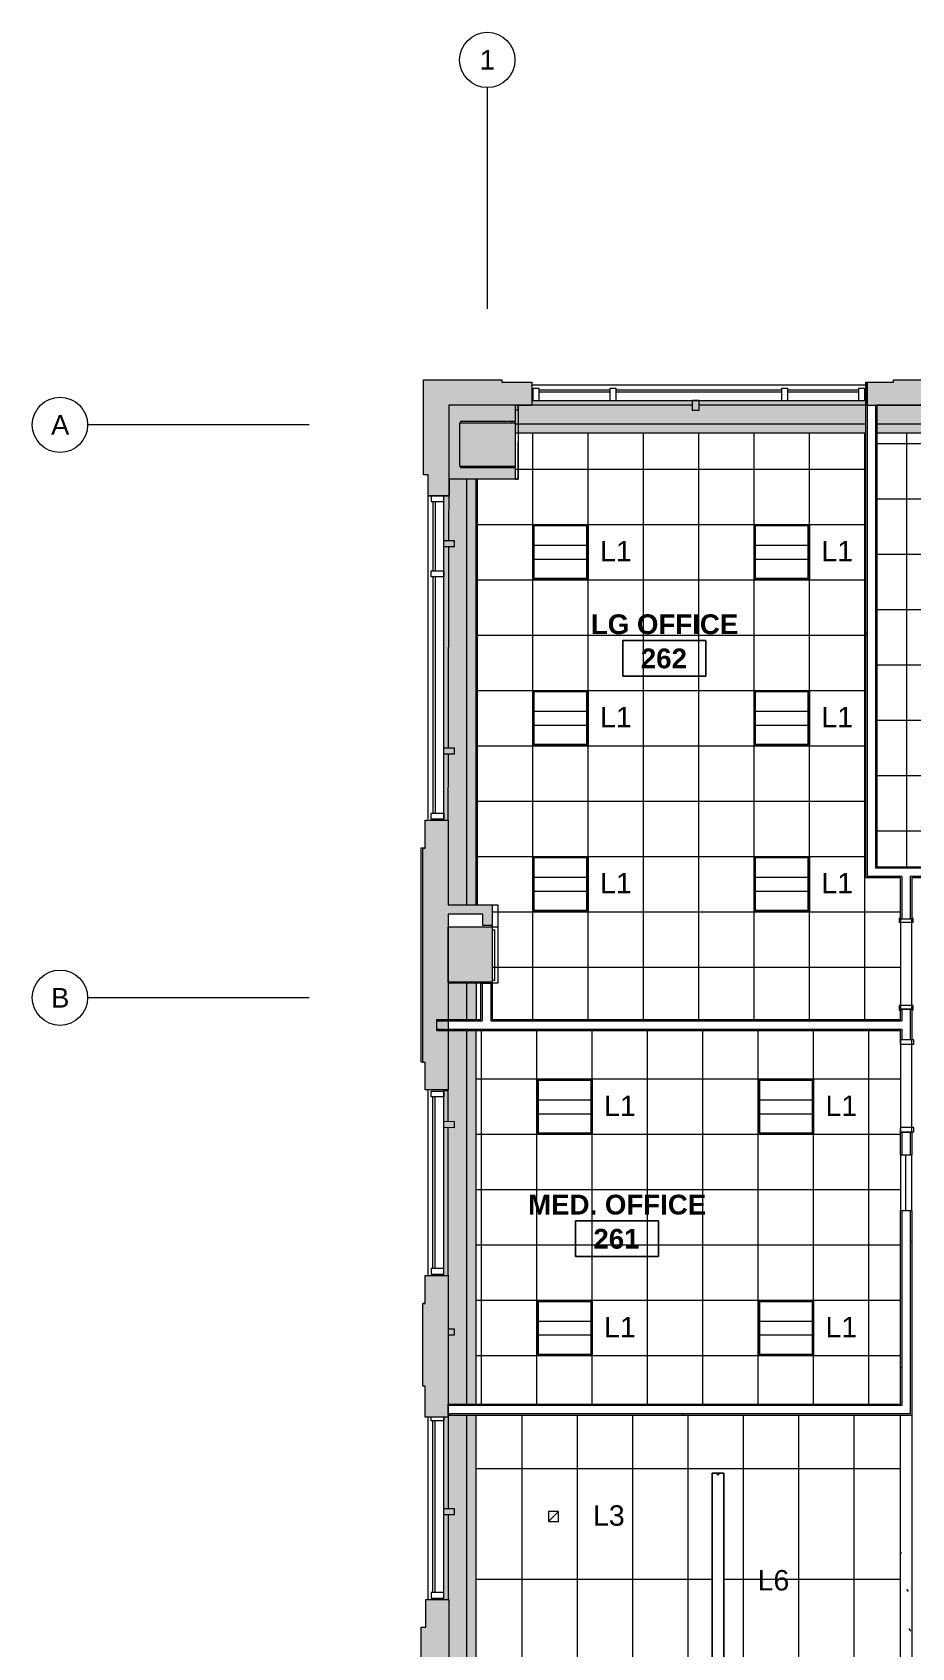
# Model space of a CAD drawing. Header units: inches. Extents: x 389 to 3083, y 11893 to 13691.
# Drawn here: x 389 to 771, y 12990 to 13691 of the extents above; entities that cross this region are included whole.
import ezdxf

# ---------------------------------------------------------------- set-up
doc = ezdxf.new("R2010")
doc.units = ezdxf.units.IN
doc.header["$MEASUREMENT"] = 0
for name, color, linetype, lineweight in [('X2$0$A-AREA-IDEN', 2, 'Continuous', 9), ('X2$0$A-CLNG', 13, 'Continuous', 13), ('X2$0$A-CLNG-PATT', 13, 'Continuous', 13), ('X2$0$A-Cols-Extr', 7, 'Continuous', 9), ('X2$0$A-DETL-GENF', 92, 'Continuous', 9), ('X2$0$A-DOOR', 31, 'Continuous', 13), ('X2$0$A-DOOR-FRAM', 31, 'Continuous', 20), ('X2$0$A-GLAZ', 151, 'Continuous', 13), ('X2$0$A-WALL', 113, 'Continuous', 13), ('X2$0$A-Wall-Extr', 7, 'Continuous', 9), ('X2$0$A-WALL-PATT', 111, 'Continuous', 13), ('X2$0$E-ELEC-FIXT', 91, 'Continuous', 9), ('X2$0$E-LITE-EQPM', 33, 'Continuous', 9), ('X2$0$E-LITE-EQPM-IDEN', 33, 'Continuous', 9), ('X2$0$I-WALL', 2, 'Continuous', 9), ('X2$0$Plaza America_Tower 1_2nd Floor -REVIT_dwg', 8, 'Continuous', 9), ('X2$0$S-COLS', 52, 'Continuous', 13), ('X2$0$S-GRID', 1, 'Continuous', 9), ('X2$0$S-GRID-IDEN', 1, 'Continuous', 9)]:
    doc.layers.add(name, color=color, linetype=linetype, lineweight=lineweight)
doc.styles.add('X2$0$Arial_3', font='arial.ttf', dxfattribs={"height": 8.851796})
doc.styles.add('X2$0$Swis721 Lt BT', font='swissl.ttf', dxfattribs={"height": 8.514638})
doc.styles.add('X2$0$Swis721 Lt BT_B', font='', dxfattribs={"height": 8.583975})
doc.styles.get('X2$0$Swis721 Lt BT_B').set_extended_font_data('Swis721 Lt BT', bold=True)
pattern_1 = [(0, (-24941.6016, 0), (30.72, 7.68), [1.267, -21.773, 1.267, -21.773, -122.88]), (0, (-24941.6016, 0), (30.72, 7.68), [-46.08, 1.267, -44.813, 1.267, -21.773, -53.76]), (0, (-24941.6016, 0), (30.72, 7.68), [-115.2, 1.267, -14.093, 1.267, -37.133]), (120, (-24930.0816, 3.84), (-22.0110751, 22.7643004), [1.267, -21.773, 1.267, -21.773, -122.88]), (120, (-24930.0816, 3.84), (-22.0110751, 22.7643004), [-46.08, 1.267, -44.813, 1.267, -21.773, -53.76]), (120, (-24930.0816, 3.84), (-22.0110751, 22.7643004), [-115.2, 1.267, -14.093, 1.267, -37.133]), (240, (-24926.2416, 19.2), (-8.7089249, -30.4443004), [1.267, -21.773, 1.267, -21.773, -122.88]), (240, (-24926.2416, 19.2), (-8.7089249, -30.4443004), [-46.08, 1.267, -44.813, 1.267, -21.773, -53.76]), (240, (-24926.2416, 19.2), (-8.7089249, -30.4443004), [-115.2, 1.267, -14.093, 1.267, -37.133])]
pattern_2 = [(0, (-24941.6016, 0), (15.36, 3.84), [1.267, -10.253, 1.267, -10.253, -61.44]), (0, (-24941.6016, 0), (15.36, 3.84), [-23.04, 1.267, -21.773, 1.267, -10.253, -26.88]), (0, (-24941.6016, 0), (15.36, 3.84), [-57.6, 1.267, -6.413, 1.267, -17.933]), (120, (-24935.8416, 1.92), (-11.00553755, 11.3821502), [1.267, -10.253, 1.267, -10.253, -61.44]), (120, (-24935.8416, 1.92), (-11.00553755, 11.3821502), [-23.04, 1.267, -21.773, 1.267, -10.253, -26.88]), (120, (-24935.8416, 1.92), (-11.00553755, 11.3821502), [-57.6, 1.267, -6.413, 1.267, -17.933]), (240, (-24933.9216, 9.6), (-4.35446245, -15.2221502), [1.267, -10.253, 1.267, -10.253, -61.44]), (240, (-24933.9216, 9.6), (-4.35446245, -15.2221502), [-23.04, 1.267, -21.773, 1.267, -10.253, -26.88]), (240, (-24933.9216, 9.6), (-4.35446245, -15.2221502), [-57.6, 1.267, -6.413, 1.267, -17.933])]

# ---------------------------------------------------------------- blocks, each defined once
blk = doc.blocks.new('X2$0$PS - Duplex - Duplex-4172790-FIRST FLOOR')
at = {"layer": 'X2$0$E-ELEC-FIXT'}
for p, q in [((1.375, 2.25), (-1.375, 2.25)), ((-1.375, 2.25), (-1.375, -2.25)), ((1.375, -2.25), (1.375, 2.25)), ((-1.375, -2.25), (1.375, -2.25))]:
    blk.add_line(p, q, dxfattribs=at)
blk = doc.blocks.new('X2$0$PS - Duplex - Duplex-V2-FIRST FLOOR')
at = {"layer": 'X2$0$E-ELEC-FIXT'}
for p, q in [((1.38, 2.25), (-1.37, 2.25)), ((-1.37, 2.25), (-1.37, -0.27)), ((1.38, -0.29), (1.38, 2.25))]:
    blk.add_line(p, q, dxfattribs=at)
blk = doc.blocks.new('X2$0$Plaza America_Tower 1_2nd Floor -REVIT_dwg-5250115-FIRST FLOOR')
at = {"layer": 'X2$0$A-Cols-Extr'}
for p, q in [((25538.79, 13521.56), (25538.79, 13522.18)), ((25538.79, 13502.18), (25538.79, 13502.56)), ((25530.31, 13302.92), (25532.8, 13302.92)), ((25530.31, 13301.57), (25531.31, 13301.57))]:
    blk.add_line(p, q, dxfattribs=at)
at = {"layer": 'X2$0$A-Cols-Extr', "flags": 128}
for points in [[(25532.8, 13302.92), (25532.8, 13278.42), (25511.32, 13278.42)], [(25531.31, 13301.57), (25531.31, 13279.57), (25530.31, 13279.57)]]:
    blk.add_lwpolyline(points, dxfattribs=at)
at = {"layer": 'X2$0$A-GLAZ'}
for p, q in [((25692.32, 13537.91), (25547.57, 13537.91)), ((25550.57, 13535.91), (25581.44, 13535.91)), ((25581.44, 13534.91), (25550.57, 13534.91)), ((25583.94, 13535.91), (25655.94, 13535.91)), ((25655.94, 13534.91), (25583.94, 13534.91)), ((25658.44, 13535.91), (25689.32, 13535.91)), ((25689.32, 13534.91), (25658.44, 13534.91)), ((25511.66, 13529.16), (25511.57, 13529.16)), ((25617.25, 13529.16), (25540.29, 13529.16)), ((25511.6, 13470.54), (25511.66, 13497.18)), ((25502.57, 13349.67), (25502.57, 13489.93)), ((25502.85, 13489.91), (25511.65, 13489.91)), ((25511.39, 13380.54), (25511.6, 13467.79)), ((25504.57, 13454.8), (25504.57, 13352.17)), ((25505.57, 13454.8), (25505.57, 13352.17)), ((25511.32, 13349.17), (25511.39, 13377.79)), ((25502.57, 13151.67), (25502.57, 13232.17)), ((25511.32, 13218.54), (25511.32, 13232.17)), ((25504.57, 13154.67), (25504.57, 13229.17)), ((25505.57, 13154.67), (25505.57, 13229.17)), ((25511.32, 13151.67), (25511.32, 13215.79)), ((25511.32, 13091.67), (25511.32, 13050.54)), ((25502.57, 13011.17), (25502.57, 13090.17)), ((25504.57, 13014.17), (25504.57, 13088.67)), ((25505.57, 13014.17), (25505.57, 13088.67)), ((25511.32, 13047.79), (25511.32, 13011.17))]:
    blk.add_line(p, q, dxfattribs=at)
at = {"layer": 'X2$0$A-GLAZ', "flags": 128}
for points in [[(25692.32, 13538.91), (25692.32, 13529.16), (25620, 13529.16)], [(25503.82, 13489.93), (25503.82, 13487.43), (25509.32, 13487.43), (25509.32, 13489.93), (25503.89, 13489.93)], [(25504.57, 13487.43), (25504.57, 13457.3), (25504.57, 13457.54)], [(25505.57, 13487.43), (25505.57, 13457.3), (25505.57, 13457.54)], [(25503.89, 13457.3), (25509.32, 13457.3), (25509.32, 13454.8), (25503.82, 13454.8), (25503.82, 13457.3)], [(25503.89, 13352.17), (25509.32, 13352.17), (25509.32, 13349.67), (25503.82, 13349.67), (25503.82, 13352.17)], [(25509.32, 13090.17), (25509.32, 13088.67), (25503.82, 13088.67), (25503.82, 13090.17)]]:
    blk.add_lwpolyline(points, dxfattribs=at)
for points in [[(25548.07, 13536.66), (25550.57, 13536.66), (25550.57, 13531.16), (25548.07, 13531.16)], [(25581.44, 13536.66), (25583.94, 13536.66), (25583.94, 13531.16), (25581.44, 13531.16)], [(25658.44, 13531.16), (25655.94, 13531.16), (25655.94, 13536.66), (25658.44, 13536.66)], [(25691.82, 13536.66), (25691.82, 13531.16), (25689.32, 13531.16), (25689.32, 13536.66)], [(25503.82, 13231.67), (25509.32, 13231.67), (25509.32, 13229.17), (25503.82, 13229.17)], [(25503.82, 13154.67), (25503.82, 13152.17), (25509.32, 13152.17), (25509.32, 13154.67)], [(25503.82, 13014.17), (25503.82, 13011.67), (25509.32, 13011.67), (25509.32, 13014.17)]]:
    blk.add_lwpolyline(points, close=True, dxfattribs=at)
at = {"layer": 'X2$0$A-Wall-Extr'}
for p, q in [((25541.66, 13527.16), (25541.66, 13529.18)), ((25544.66, 13529.17), (25547.57, 13529.17)), ((25692.32, 13529.16), (25752.32, 13529.16)), ((25541.66, 13497.18), (25540.29, 13497.18)), ((25502.57, 13489.93), (25511.65, 13489.91)), ((25511.32, 13151.67), (25511.32, 13128.54)), ((25511.32, 13151.67), (25511.32, 13128.54)), ((25511.32, 13125.79), (25511.32, 13091.67)), ((25511.32, 13125.79), (25511.32, 13091.67))]:
    blk.add_line(p, q, dxfattribs=at)
at = {"layer": 'X2$0$A-Wall-Extr', "flags": 128}
for points in [[(25692.32, 13538.91), (25692.32, 13529.16), (25752.32, 13529.16)], [(25540.29, 13527.16), (25541.66, 13527.16), (25541.66, 13497.18), (25540.29, 13497.18)], [(25547.57, 13529.18), (25541.66, 13529.18), (25541.66, 13497.18)], [(25540.29, 13497.18), (25541.66, 13497.18), (25541.66, 13513.16)], [(25511.66, 13497.18), (25511.65, 13489.91), (25502.57, 13489.93)], [(25500.32, 13244.17), (25499.57, 13244.17), (25499.57, 13337.17), (25501.32, 13337.17)], [(25500.32, 13244.17), (25499.57, 13244.17), (25499.57, 13337.17), (25501.32, 13337.17)], [(25530.31, 13312.42), (25532.8, 13312.42), (25532.8, 13278.42), (25511.32, 13278.42)], [(25500.58, 13139.51), (25500.58, 13139.67), (25501.32, 13139.67)], [(25501.32, 13139.67), (25500.58, 13139.67), (25500.58, 13139.51)]]:
    blk.add_lwpolyline(points, dxfattribs=at)
blk.add_lwpolyline([(25692.94, 13538.91), (25692.32, 13538.91)], close=True, dxfattribs=at)
blk = doc.blocks.new('X2$0$Single Flush - OTJ_SOLIDFLUSH_ALUM-4900816-FIRST FLOOR')
at = {"layer": 'X2$0$A-DOOR-FRAM'}
for p, q in [((-20, -3.3125), (-20, 2.4375)), ((-20, 2.4375), (-18, 2.4375)), ((-18, -3.3125), (-18, 2.4375)), ((18.000004, -3.3125), (18.000004, 2.4375)), ((18.000004, 2.4375), (20.000004, 2.4375)), ((20.000004, -3.3125), (20.000004, 2.4375)), ((-20, -3.3125), (-18, -3.3125)), ((18.000004, -3.3125), (20.000004, -3.3125))]:
    blk.add_line(p, q, dxfattribs=at)
blk = doc.blocks.new('X2$0$Double Flush w-Skinny Lite - Int-N-LDMF-36_ x 84_-5155943-FIRST FLOOR')
at = {"layer": 'X2$0$A-DOOR-FRAM'}
for p, q in [((-20, 2.9375), (-20, 2.4375)), ((-20, 2.9375), (-18, 2.9375)), ((-20, 2.4375), (-19.5, 2.4375)), ((-19.5, 2.4375), (-19.5, -2.4375)), ((-18, 2.9375), (-18, -2.9375)), ((18.000004, 2.9375), (18.000004, -2.9375)), ((18.000004, 2.9375), (20.000004, 2.9375)), ((19.500004, 2.4375), (19.500004, -2.4375)), ((19.500004, 2.4375), (20.000004, 2.4375)), ((20.000004, 2.9375), (20.000004, 2.4375)), ((-20, -2.9375), (-20, -2.4375)), ((-20, -2.4375), (-19.5, -2.4375)), ((-20, -2.9375), (-18, -2.9375)), ((18.000004, -2.9375), (20.000004, -2.9375)), ((19.500004, -2.4375), (20.000004, -2.4375)), ((20.000004, -2.9375), (20.000004, -2.4375))]:
    blk.add_line(p, q, dxfattribs=at)
blk = doc.blocks.new('X2$0$Frameless opening with glazing - 24_ x 96_-4900874-FIRST FLOOR')
at = {"layer": 'X2$0$A-GLAZ'}
blk.add_line((-13.5, 0.0625), (10.5, 0.0625), dxfattribs=at)
blk = doc.blocks.new('X2$0$L-Ceiling Light - Linear Box - 2_x2_-4960925-FIRST FLOOR')
at = {"layer": 'X2$0$E-LITE-EQPM'}
for p, q in [((-12, -12), (-12, 12)), ((-12, 12), (12, 12)), ((-12, -12), (-12, 12)), ((-12, 12), (12, 12)), ((-11.5, -11.5), (-11.5, 11.5)), ((-11.5, 11.5), (11.5, 11.5)), ((11.5, 11.5), (-11.5, 11.5)), ((-11.5, 11.5), (-11.5, -11.5)), ((11.5, 11.5), (11.5, -11.5)), ((11.5, -11.5), (11.5, 11.5)), ((12, 12), (12, -12)), ((12, 12), (12, -12)), ((-12, 3), (12, 3)), ((-12, -3), (12, -3)), ((12, -12), (-12, -12)), ((12, -12), (-12, -12)), ((11.5, -11.5), (-11.5, -11.5)), ((-11.5, -11.5), (11.5, -11.5))]:
    blk.add_line(p, q, dxfattribs=at)
blk = doc.blocks.new('X2$0$Concrete-Rectangular-Column - 19 X 24-5195709-FIRST FLOOR')
at = {"layer": 'X2$0$S-COLS'}
blk.add_hatch(color=256, dxfattribs=at).paths.add_polyline_path([(-5.74, -12), (9.5, -12), (9.5, 12), (-9.5, 12), (-9.5, -12)], flags=0)
for p, q in [((-9.5, 12), (9.5, 12)), ((-9.5, -12), (-9.5, 12)), ((9.5, 12), (9.5, -12)), ((9.5, -12), (-9.5, -12))]:
    blk.add_line(p, q, dxfattribs=at)
blk = doc.blocks.new('X2$0$Lighting-Pendant-Axis-Beam6-Flush-Direct-Acrylic - Lighting-Pendant-Axis-Beam6-Flush-Direct-Acrylic  8_ LENGTH-5206772-FIRST FLOOR')
at = {"layer": 'X2$0$A-DETL-GENF'}
for p, q in [((46.9375, 2.515625), (-46.9375, 2.515625)), ((-46.9375, 2.515625), (-46.9375, -2.515625)), ((-46.9375, 2.515625), (46.9375, 2.515625)), ((-46.9375, -2.515625), (-46.9375, 2.515625)), ((46.9375, -2.515625), (46.9375, 2.515625)), ((46.9375, 2.515625), (46.9375, -2.515625)), ((-46.9375, -2.515625), (46.9375, -2.515625)), ((46.9375, -2.515625), (-46.9375, -2.515625))]:
    blk.add_line(p, q, dxfattribs=at)
for centre in [(-46.3125, 0), (46.3125, 0)]:
    blk.add_circle(centre, 0.25, dxfattribs=at)
blk = doc.blocks.new('X2$0$L-Recessed Square Downlight - 4_-4552743-FIRST FLOOR')
at = {"layer": 'X2$0$E-LITE-EQPM'}
for p, q in [((-2.1875, -2.1875), (-2.1875, 2.1875)), ((-2.1875, 2.1875), (2.1875, 2.1875)), ((-2.1875, 2.1875), (2.1875, -2.1875)), ((2.1875, 2.1875), (2.1875, -2.1875)), ((2.1875, -2.1875), (-2.1875, -2.1875))]:
    blk.add_line(p, q, dxfattribs=at)
blk = doc.blocks.new('X2$0$Grid - Grid Head - Circle-50561-FIRST FLOOR')
at = {"layer": 'X2$0$S-GRID-IDEN'}
blk.add_circle((0, 0), 0.125, dxfattribs=at)
blk = doc.blocks.new('X2$0$Room Tag - Room Name and Number-3379422-FIRST FLOOR')
at = {"layer": 'X2$0$A-AREA-IDEN'}
for p, q in [((-0.1881, -0.1636), (-0.1881, -0.0018)), ((-0.1881, -0.0018), (0.1869, -0.0018)), ((0.1869, -0.0018), (-0.1881, -0.0018)), ((-0.1881, -0.0018), (-0.1881, -0.1636)), ((0.1869, -0.0018), (0.1869, -0.1636)), ((0.1869, -0.1636), (0.1869, -0.0018)), ((0.1869, -0.1636), (-0.1881, -0.1636)), ((-0.1881, -0.1636), (0.1869, -0.1636))]:
    blk.add_line(p, q, dxfattribs=at)

msp = doc.modelspace()

# ---------------------------------------------------------------- hatches: boundary and pattern name
at = {"layer": 'X2$0$A-CLNG-PATT'}
h = msp.add_hatch(dxfattribs=at)
h.set_pattern_fill('FP2_63', color=256, style=0, pattern_type=2)
h.set_pattern_definition(pattern_2)
h.paths.add_polyline_path([(574.63, 12516.67), (577.72, 12516.67), (577.72, 12633.17), (567.72, 12633.17), (567.72, 12552.83), (569.72, 12552.83), (569.72, 12516.67), (573.72, 12516.67)], flags=0)
h.paths.add_polyline_path([(576.1, 12638.04), (577.72, 12638.04), (577.72, 12659.67), (569.72, 12659.67), (569.72, 12638.04), (571.19, 12638.04)], flags=0)
h.paths.add_polyline_path([(577.72, 12683.92), (577.72, 12819.17), (569.72, 12819.17), (569.72, 12791.67), (567.72, 12791.67), (567.72, 12711.33), (569.72, 12711.33), (569.75, 12683.92)], flags=0)
h.paths.add_polyline_path([(569.72, 12824.04), (577.72, 12824.04), (577.72, 12959.92), (569.97, 12959.92), (569.97, 12932.67), (567.72, 12932.67), (567.72, 12853.17), (569.72, 12853.17), (569.72, 12841.01)], flags=0)
h.paths.add_polyline_path([(570.06, 12983.92), (577.72, 12983.92), (577.72, 13090.98), (569.72, 13090.98), (569.72, 13090.17), (567.72, 13090.17), (567.72, 13011.17), (569.97, 13011.17), (569.97, 12983.92)], flags=0)
h.paths.add_polyline_path([(2950.45, 12992.42), (2950.45, 13011.17), (2952.7, 13011.17), (2952.7, 13091.67), (2950.72, 13091.67), (2950.72, 13151.67), (2952.7, 13151.67), (2952.7, 13232.1), (2950.7, 13232.1), (2950.69, 13232.17), (2950.45, 13232.17), (2950.45, 13278.35), (2946.22, 13278.35), (2946.22, 13096.69), (2950.62, 13096.69), (2950.62, 13091.81), (2946.22, 13091.81), (2946.22, 13091.42), (2942.7, 13091.42), (2942.7, 12992.42)], flags=0)
h.paths.add_polyline_path([(569.72, 13095.86), (577.72, 13095.86), (577.72, 13257.86), (569.72, 13257.86), (569.71, 13231.92), (567.71, 13231.92), (567.71, 13151.67), (569.72, 13151.67), (569.72, 13103.67)], flags=0)
h.paths.add_polyline_path([(574.96, 13262.73), (577.72, 13262.73), (577.72, 13278.92), (569.72, 13278.92), (569.72, 13262.73)], flags=0)
h.paths.add_polyline_path([(570.4, 13312.42), (577.72, 13312.42), (577.72, 13497.18), (570.06, 13497.18), (570.06, 13489.91), (567.72, 13489.91), (567.72, 13349.17), (569.72, 13349.17), (569.72, 13312.42)], flags=0)
h.paths.add_polyline_path([(2949.7, 13312.42), (2950.45, 13312.42), (2950.45, 13324.8), (2942.45, 13324.8), (2942.45, 13312.42), (2946.22, 13312.42)], flags=0)
h.paths.add_polyline_path([(2942.45, 13329.68), (2950.45, 13329.68), (2950.45, 13349.17), (2952.7, 13349.17), (2952.7, 13493.82), (2950.71, 13493.82), (2950.71, 13501.82), (2942.45, 13501.82), (2942.45, 13337.17)], flags=0)
h.paths.add_polyline_path([(2110.87, 13520.67), (2110.87, 13529.17), (2090.21, 13529.17), (2090.21, 13531.16), (2009.71, 13531.16), (2009.71, 13528.91), (2001.39, 13528.91), (2001.39, 13520.67), (2090.96, 13520.67)], flags=0)
h.paths.add_polyline_path([(1996.52, 13520.67), (1996.52, 13528.91), (1990.87, 13528.91), (1990.87, 13520.67)], flags=0)
h.paths.add_polyline_path([(2130.87, 13521.17), (2248.24, 13521.17), (2248.24, 13531.12), (2150.21, 13531.12), (2150.21, 13529.17), (2129.87, 13529.17), (2129.87, 13521.17)], flags=0)
h.paths.add_polyline_path([(2921.48, 13521.17), (2921.48, 13529.17), (2915.46, 13529.17), (2915.46, 13531.16), (2770.71, 13531.16), (2770.71, 13529.17), (2710.71, 13529.17), (2710.71, 13531.16), (2627.82, 13531.16), (2627.82, 13529.17), (2609.87, 13529.17), (2609.87, 13521.17), (2727.99, 13521.17), (2727.99, 13529.16), (2732.87, 13529.16), (2732.87, 13521.17), (2786.25, 13521.17)], flags=0)
h.paths.add_polyline_path([(2373.88, 13521.17), (2385.38, 13521.17), (2385.38, 13529.16), (2373.88, 13529.16)], flags=0)
h.paths.add_polyline_path([(2264.78, 13521.17), (2349.38, 13521.17), (2349.38, 13529.16), (2330.21, 13529.17), (2330.21, 13531.12), (2253.11, 13531.12), (2253.11, 13521.17)], flags=0)
h.paths.add_polyline_path([(2390.26, 13521.17), (2537.77, 13521.17), (2537.77, 13530.55), (2542.64, 13530.55), (2542.64, 13521.17), (2590.87, 13521.17), (2590.87, 13529.16), (2570.21, 13529.17), (2570.21, 13531.16), (2390.26, 13531.16), (2390.26, 13521.84)], flags=0)
h.paths.add_polyline_path([(1580.46, 13521.17), (1580.46, 13529.16), (1510.71, 13529.17), (1510.71, 13531.16), (1430.22, 13531.16), (1430.22, 13529.17), (1410.04, 13529.17), (1410.04, 13521.17), (1570.86, 13521.17)], flags=0)
h.paths.add_polyline_path([(1370.22, 13521.17), (1386.79, 13521.17), (1386.79, 13529.16), (1370.22, 13529.17), (1370.22, 13531.16), (1190.22, 13531.16), (1190.22, 13529.17), (1170.04, 13529.17), (1170.04, 13521.17), (1221.85, 13521.17)], flags=0)
h.paths.add_polyline_path([(700.38, 13521.17), (750.72, 13521.17), (750.72, 13531.17), (605.97, 13531.17), (605.97, 13529.17), (598.68, 13529.17), (598.68, 13521.17)], flags=0)
h.paths.add_polyline_path([(755.59, 13521.17), (910.7, 13521.17), (910.7, 13529.17), (890.22, 13529.17), (890.22, 13531.16), (810.72, 13531.16), (810.72, 13529.17), (755.59, 13529.17), (755.59, 13528.92)], flags=0)
h.paths.add_polyline_path([(929.7, 13521.17), (1048.53, 13521.17), (1048.53, 13531.16), (950.22, 13531.16), (950.22, 13529.17), (929.7, 13529.17), (929.7, 13528.94)], flags=0)
h.paths.add_polyline_path([(1053.41, 13521.17), (1151.04, 13521.17), (1151.04, 13529.17), (1130.22, 13529.17), (1130.22, 13531.16), (1053.41, 13531.16), (1053.41, 13526.1)], flags=0)
h.paths.add_polyline_path([(605.97, 13529.17), (605.97, 13529.17), (700.38, 13529.17)], flags=0)
h = msp.add_hatch(dxfattribs=at)
h.set_pattern_fill('FP2_63', color=256, style=0, pattern_type=2)
h.set_pattern_definition(pattern_2)
h.paths.add_polyline_path([(573.72, 12512.67), (581.72, 12512.67), (581.72, 12633.17), (577.72, 12633.17), (577.72, 12516.67), (569.72, 12516.67), (569.72, 12512.67)], flags=0)
h.paths.add_polyline_path([(577.72, 12638.04), (581.72, 12638.04), (581.72, 12659.67), (577.72, 12659.67)], flags=0)
h.paths.add_polyline_path([(581.72, 12983.92), (581.72, 13090.98), (577.72, 13090.98), (577.72, 12983.92)], flags=0)
h.paths.add_polyline_path([(2938.7, 12992.42), (2942.7, 12992.42), (2942.7, 13091.42), (2938.7, 13091.42), (2938.7, 13030.43)], flags=0)
h.paths.add_polyline_path([(577.72, 13095.86), (581.72, 13095.86), (581.72, 13257.86), (577.72, 13257.86), (577.72, 13148.41)], flags=0)
h.paths.add_polyline_path([(581.72, 13262.73), (581.72, 13278.92), (577.72, 13278.92), (577.72, 13262.73), (581.5, 13262.73)], flags=0)
h.paths.add_polyline_path([(581.72, 13312.42), (581.72, 13497.18), (577.72, 13497.18), (577.72, 13312.42)], flags=0)
h.paths.add_polyline_path([(2942.45, 13312.42), (2942.45, 13324.8), (2938.45, 13324.8), (2938.45, 13312.42)], flags=0)
h.paths.add_polyline_path([(2938.82, 13329.68), (2942.45, 13329.68), (2942.45, 13501.82), (2938.45, 13501.82), (2938.45, 13329.68)], flags=0)
h.paths.add_polyline_path([(2090.96, 13517.17), (2110.87, 13517.17), (2110.87, 13520.67), (2001.39, 13520.67), (2001.39, 13517.17), (2090.21, 13517.17)], flags=0)
h.paths.add_polyline_path([(2537.77, 13517.17), (2537.77, 13521.17), (2390.26, 13521.17), (2390.26, 13517.17), (2438.6, 13517.17)], flags=0)
h.paths.add_polyline_path([(2130.87, 13517.17), (2248.24, 13517.17), (2248.24, 13521.17), (2129.87, 13521.17), (2129.87, 13517.17)], flags=0)
h.paths.add_polyline_path([(2732.87, 13517.17), (2921.48, 13517.17), (2921.48, 13521.17), (2732.87, 13521.17), (2732.87, 13518.75)], flags=0)
h.paths.add_polyline_path([(2573.52, 13517.17), (2590.87, 13517.17), (2590.87, 13521.17), (2542.64, 13521.17), (2542.64, 13517.17), (2570.21, 13517.17)], flags=0)
h.paths.add_polyline_path([(1990.87, 13517.17), (1996.52, 13517.17), (1996.52, 13520.67), (1990.87, 13520.67), (1990.87, 13528.91), (1986.87, 13528.91), (1986.87, 13517.17)], flags=0)
h.paths.add_polyline_path([(2253.11, 13517.17), (2349.38, 13517.17), (2349.38, 13521.17), (2253.11, 13521.17), (2253.11, 13519.41)], flags=0)
h.paths.add_polyline_path([(2609.87, 13517.17), (2727.99, 13517.17), (2727.99, 13521.17), (2609.87, 13521.17)], flags=0)
h.paths.add_polyline_path([(2385.38, 13517.17), (2385.38, 13521.17), (2373.88, 13521.17), (2373.88, 13517.17)], flags=0)
h.paths.add_polyline_path([(1386.79, 13517.17), (1386.79, 13521.17), (1170.04, 13521.17), (1170.04, 13517.17), (1370.22, 13517.17)], flags=0)
h.paths.add_polyline_path([(1580.46, 13517.17), (1580.46, 13521.17), (1410.04, 13521.17), (1410.04, 13517.17), (1510.71, 13517.17)], flags=0)
h.paths.add_polyline_path([(750.72, 13517.17), (750.72, 13521.17), (598.68, 13521.17), (598.68, 13517.17), (700.38, 13517.17)], flags=0)
h.paths.add_polyline_path([(755.59, 13517.17), (910.7, 13517.17), (910.7, 13521.17), (755.59, 13521.17), (755.59, 13519.16)], flags=0)
h.paths.add_polyline_path([(1048.53, 13517.17), (1048.53, 13521.17), (929.7, 13521.17), (929.7, 13517.17), (1048.03, 13517.17)], flags=0)
h.paths.add_polyline_path([(1130.22, 13517.17), (1151.04, 13517.17), (1151.04, 13521.17), (1053.41, 13521.17), (1053.41, 13517.17)], flags=0)
at = {"layer": 'X2$0$A-WALL-PATT'}
for points in [[(558.97, 13529.18), (592.97, 13529.18), (592.97, 13540.18), (558.97, 13540.18)], [(598.68, 13529.18), (605.97, 13529.18), (605.97, 13539.18), (592.97, 13539.18), (592.97, 13529.18)], [(762.72, 13529.17), (762.72, 13539.17), (751.34, 13539.17), (751.34, 13529.17), (755.59, 13529.17)], [(798.56, 13529.17), (798.56, 13540.17), (762.72, 13540.17), (762.72, 13529.17)], [(569.97, 13498.93), (569.97, 13529.18), (558.97, 13529.17), (558.97, 13498.93), (569.72, 13498.93)], [(575.06, 13522.18), (598.68, 13522.18), (598.68, 13529.18), (570.06, 13529.17), (570.06, 13522.18), (574.68, 13522.18)], [(575.06, 13502.18), (575.06, 13502.56), (574.68, 13502.56), (574.68, 13521.56), (575.06, 13521.56), (575.06, 13522.18), (570.06, 13522.18), (570.09, 13502.18)], [(569.97, 13489.93), (569.97, 13498.93), (560.97, 13498.93), (560.97, 13489.93), (569.72, 13489.93)], [(588.71, 13497.18), (598.68, 13497.18), (598.68, 13502.18), (570.06, 13502.18), (570.08, 13497.18), (581.72, 13497.18)], [(567.72, 13337.01), (569.72, 13337.01), (569.72, 13349.17), (559.72, 13349.17), (559.72, 13337.01)], [(564.72, 13244.01), (569.72, 13244.01), (569.71, 13258.48), (564.72, 13258.48), (569.72, 13259.26), (569.72, 13337.01), (558.72, 13337.01), (558.72, 13244.01), (559.72, 13244.01)], [(584.71, 13308.42), (584.71, 13312.42), (569.72, 13312.42), (569.72, 13308.42), (581.72, 13308.42)], [(588.71, 13303.42), (588.71, 13312.42), (584.71, 13312.42), (584.71, 13303.42)], [(559.72, 13232.17), (569.72, 13232.17), (569.71, 13244.01), (559.72, 13244.01)], [(559.72, 13139.51), (569.72, 13139.51), (569.71, 13151.67), (559.72, 13151.67), (559.72, 13148.41)], [(569.72, 13103.67), (569.72, 13139.51), (558.72, 13139.51), (558.72, 13103.67), (559.72, 13103.67)], [(569.72, 13090.17), (569.72, 13103.67), (559.72, 13103.67), (559.72, 13090.17), (567.72, 13090.17)], [(559.97, 12999.17), (569.97, 12999.17), (569.97, 13011.17), (559.97, 13011.17)], [(569.72, 12945.17), (569.97, 12945.17), (569.97, 12959.92), (569.75, 12959.92), (569.75, 12983.92), (569.97, 12983.92), (569.97, 12999.17), (557.97, 12999.17), (557.97, 12945.17), (559.97, 12945.17)]]:
    msp.add_hatch(color=256, dxfattribs=at).paths.add_polyline_path(points, flags=0)
h = msp.add_hatch(dxfattribs=at)
h.set_pattern_fill('FP2_1', color=256, style=0, pattern_type=2)
h.set_pattern_definition(pattern_1)
h.paths.add_polyline_path([(750.72, 13324.74), (751.34, 13324.74), (751.34, 13539.17), (750.72, 13539.17), (750.72, 13324.77)], flags=0)
h = msp.add_hatch(dxfattribs=at)
h.set_pattern_fill('FP2_1', color=256, style=0, pattern_type=2)
h.set_pattern_definition(pattern_1)
h.paths.add_polyline_path([(755.59, 13328.99), (755.59, 13529.17), (754.97, 13529.17), (754.97, 13328.99)], flags=0)
h = msp.add_hatch(dxfattribs=at)
h.set_pattern_fill('FP2_1', color=256, style=0, pattern_type=2)
h.set_pattern_definition(pattern_1)
h.paths.add_polyline_path([(1165.79, 13328.36), (1165.79, 13328.99), (1161.84, 13328.99), (1161.84, 13328.36), (1165.16, 13328.36)], flags=0)
h.paths.add_polyline_path([(1170.04, 13328.36), (1307.02, 13328.36), (1307.02, 13328.99), (1169.41, 13328.99), (1169.41, 13328.36)], flags=0)
h.paths.add_polyline_path([(1331.02, 13328.36), (1341.02, 13328.36), (1341.02, 13328.99), (1331.02, 13328.99)], flags=0)
h.paths.add_polyline_path([(755.59, 13328.36), (846.83, 13328.36), (846.83, 13328.99), (754.97, 13328.99), (754.98, 13328.36)], flags=0)
h.paths.add_polyline_path([(870.83, 13328.36), (880.83, 13328.36), (880.83, 13328.99), (870.83, 13328.99)], flags=0)
h.paths.add_polyline_path([(1381.02, 13328.36), (1386.79, 13328.36), (1386.79, 13328.99), (1381.02, 13328.99)], flags=0)
h.paths.add_polyline_path([(925.45, 13328.36), (925.45, 13328.99), (920.83, 13328.99), (920.83, 13328.36), (924.83, 13328.36)], flags=0)
h.paths.add_polyline_path([(929.08, 13328.36), (935.03, 13328.36), (935.03, 13328.99), (929.08, 13328.99)], flags=0)
h.paths.add_polyline_path([(1048.03, 13328.36), (1049.16, 13328.36), (1049.16, 13328.99), (1009.03, 13328.99), (1009.03, 13328.36)], flags=0)
h.paths.add_polyline_path([(1053.41, 13328.36), (1087.84, 13328.36), (1087.84, 13328.99), (1052.78, 13328.99), (1052.79, 13328.36)], flags=0)
h.paths.add_polyline_path([(1121.84, 13328.36), (1121.84, 13328.99), (1111.84, 13328.99), (1111.84, 13328.36)], flags=0)
h.paths.add_polyline_path([(975.03, 13328.36), (985.03, 13328.36), (985.03, 13328.99), (975.03, 13328.99)], flags=0)
h = msp.add_hatch(dxfattribs=at)
h.set_pattern_fill('FP2_1', color=256, style=0, pattern_type=2)
h.set_pattern_definition(pattern_1)
h.paths.add_polyline_path([(1386.79, 13324.11), (1391.04, 13324.11), (1391.04, 13324.74), (1381.02, 13324.74), (1381.02, 13324.11)], flags=0)
h.paths.add_polyline_path([(770.03, 13324.11), (846.83, 13324.11), (846.83, 13324.74), (770.03, 13324.74)], flags=0)
h.paths.add_polyline_path([(750.72, 13324.11), (766.41, 13324.11), (766.41, 13324.74), (750.72, 13324.74)], flags=0)
h.paths.add_polyline_path([(1341.02, 13324.11), (1341.02, 13324.74), (1331.02, 13324.74), (1331.02, 13324.11)], flags=0)
h.paths.add_polyline_path([(870.83, 13324.11), (880.83, 13324.11), (880.83, 13324.74), (870.83, 13324.74)], flags=0)
h.paths.add_polyline_path([(1221.85, 13324.11), (1307.02, 13324.11), (1307.02, 13324.74), (1161.84, 13324.74), (1161.84, 13324.11), (1170.04, 13324.11)], flags=0)
h.paths.add_polyline_path([(925.45, 13324.11), (935.03, 13324.11), (935.03, 13324.74), (920.83, 13324.74), (920.83, 13324.11), (924.83, 13324.11)], flags=0)
h.paths.add_polyline_path([(1048.53, 13324.11), (1087.84, 13324.11), (1087.84, 13324.74), (1009.03, 13324.74), (1009.03, 13324.11), (1048.03, 13324.11)], flags=0)
h.paths.add_polyline_path([(1121.84, 13324.11), (1121.84, 13324.74), (1111.84, 13324.74), (1111.84, 13324.11)], flags=0)
h.paths.add_polyline_path([(975.03, 13324.11), (985.03, 13324.11), (985.03, 13324.74), (975.03, 13324.74)], flags=0)
h = msp.add_hatch(dxfattribs=at)
h.set_pattern_fill('FP2_1', color=256, style=0, pattern_type=2)
h.set_pattern_definition(pattern_1)
h.paths.add_polyline_path([(765.78, 13095.86), (766.41, 13095.86), (766.41, 13179.86), (765.78, 13179.86), (765.78, 13148.41)], flags=0)
h.paths.add_polyline_path([(765.78, 13203.86), (766.41, 13203.86), (766.41, 13213.86), (765.78, 13213.86)], flags=0)
h.paths.add_polyline_path([(766.41, 13253.86), (766.41, 13258.48), (765.78, 13258.48), (765.78, 13253.86)], flags=0)
h.paths.add_polyline_path([(765.94, 13262.11), (766.41, 13262.11), (766.41, 13267.23), (765.78, 13267.23), (765.78, 13262.11)], flags=0)
h.paths.add_polyline_path([(765.78, 13306.23), (766.41, 13306.25), (766.41, 13324.11), (765.78, 13324.11), (765.78, 13306.97)], flags=0)
h = msp.add_hatch(dxfattribs=at)
h.set_pattern_fill('FP2_1', color=256, style=0, pattern_type=2)
h.set_pattern_definition(pattern_1)
h.paths.add_polyline_path([(770.66, 13091.61), (770.66, 13179.86), (770.03, 13179.86), (770.03, 13091.61)], flags=0)
h.paths.add_polyline_path([(770.66, 13203.86), (770.66, 13213.86), (770.03, 13213.86), (770.03, 13203.86)], flags=0)
h.paths.add_polyline_path([(770.66, 13253.86), (770.66, 13267.23), (770.03, 13267.23), (770.03, 13253.86)], flags=0)
h.paths.add_polyline_path([(770.66, 13306.23), (770.66, 13324.11), (770.03, 13324.11), (770.03, 13306.23)], flags=0)
h = msp.add_hatch(dxfattribs=at)
h.set_pattern_fill('FP2_1', color=256, style=0, pattern_type=2)
h.set_pattern_definition(pattern_1)
h.paths.add_polyline_path([(765.78, 13262.11), (765.78, 13262.73), (588.08, 13262.73), (588.08, 13262.11), (750.72, 13262.11)], flags=0)
h.paths.add_polyline_path([(569.72, 13262.11), (584.46, 13262.11), (584.46, 13262.73), (569.72, 13262.73), (569.72, 13262.27)], flags=0)
h = msp.add_hatch(dxfattribs=at)
h.set_pattern_fill('FP2_1', color=256, style=0, pattern_type=2)
h.set_pattern_definition(pattern_1)
h.paths.add_polyline_path([(581.43, 13257.86), (765.78, 13257.86), (765.78, 13258.48), (569.72, 13258.48), (569.72, 13257.86), (577.72, 13257.86)], flags=0)
h = msp.add_hatch(dxfattribs=at)
h.set_pattern_fill('FP2_1', color=256, style=0, pattern_type=2)
h.set_pattern_definition(pattern_1)
h.paths.add_polyline_path([(765.66, 13095.23), (766.41, 13095.23), (766.41, 13095.86), (569.72, 13095.86), (569.72, 13095.23), (700.38, 13095.23)], flags=0)
h = msp.add_hatch(dxfattribs=at)
h.set_pattern_fill('FP2_1', color=256, style=0, pattern_type=2)
h.set_pattern_definition(pattern_1)
h.paths.add_polyline_path([(765.66, 13090.98), (770.66, 13090.98), (770.66, 13091.61), (569.72, 13091.61), (569.72, 13090.98), (700.38, 13090.98)], flags=0)
at = {"layer": 'X2$0$S-COLS'}
msp.add_hatch(color=256, dxfattribs=at).paths.add_polyline_path([(577.72, 13278.92), (588.71, 13278.92), (588.71, 13302.92), (569.72, 13302.92), (569.72, 13278.92)], flags=0)

# ---------------------------------------------------------------- linework, layer by layer
at = {"layer": 'X2$0$A-CLNG'}
for p, q in [((598.68, 13529.17), (605.97, 13529.17)), ((605.97, 13531.17), (750.72, 13531.17)), ((598.68, 13521.56), (598.68, 13522.18)), ((598.68, 13521.17), (750.72, 13521.17)), ((755.59, 13521.17), (910.7, 13521.17)), ((598.68, 13517.17), (750.72, 13517.17)), ((755.59, 13517.17), (910.7, 13517.17)), ((570.06, 13489.91), (570.06, 13497.18)), ((577.72, 13312.42), (577.72, 13497.18)), ((581.72, 13312.42), (581.72, 13497.18)), ((598.68, 13502.18), (598.68, 13502.56)), ((567.72, 13349.17), (567.72, 13489.91)), ((567.72, 13489.91), (570.06, 13489.91)), ((588.71, 13302.92), (588.71, 13303.42)), ((577.72, 13262.73), (577.72, 13278.92)), ((581.72, 13278.92), (581.72, 13262.73)), ((588.71, 13278.42), (588.71, 13278.92)), ((577.72, 13095.86), (577.72, 13257.86)), ((581.72, 13095.86), (581.72, 13257.86)), ((567.71, 13151.67), (567.71, 13231.92)), ((567.71, 13231.92), (569.71, 13231.92)), ((569.71, 13231.92), (569.71, 13232.17)), ((577.72, 12983.92), (577.72, 13090.98)), ((581.72, 12983.92), (581.72, 13090.98)), ((765.66, 13090.98), (765.66, 12824.04)), ((770.66, 13090.98), (770.66, 12824.04)), ((567.72, 13011.17), (567.72, 13090.17))]:
    msp.add_line(p, q, dxfattribs=at)
at = {"layer": 'X2$0$A-CLNG-PATT'}
for p, q in [((606.31, 13262.73), (606.31, 13517.17)), ((630.31, 13262.73), (630.31, 13517.17)), ((654.31, 13262.73), (654.31, 13517.17)), ((678.31, 13262.73), (678.31, 13517.17)), ((702.31, 13262.73), (702.31, 13517.17)), ((726.31, 13262.73), (726.31, 13517.17)), ((750.31, 13262.73), (750.31, 13517.17)), ((755.59, 13512.61), (910.7, 13512.61)), ((768.53, 13328.99), (768.53, 13517.17)), ((582.31, 13312.42), (582.31, 13497.18)), ((598.68, 13501.45), (750.72, 13501.45)), ((755.59, 13488.61), (924.83, 13488.61)), ((581.72, 13477.45), (750.72, 13477.45)), ((755.59, 13464.61), (924.83, 13464.61)), ((581.72, 13453.45), (750.72, 13453.45)), ((755.59, 13440.61), (924.83, 13440.61)), ((581.72, 13429.45), (750.72, 13429.45)), ((755.59, 13416.61), (924.83, 13416.61)), ((581.72, 13405.45), (750.72, 13405.45)), ((755.59, 13392.61), (924.83, 13392.61)), ((581.72, 13381.45), (750.72, 13381.45)), ((755.59, 13368.61), (924.83, 13368.61)), ((581.72, 13357.45), (750.72, 13357.45)), ((755.59, 13344.61), (924.83, 13344.61)), ((581.72, 13333.45), (750.72, 13333.45)), ((588.71, 13309.45), (765.78, 13309.45)), ((588.71, 13285.45), (765.78, 13285.45)), ((584.13, 13095.86), (584.13, 13257.86)), ((608.13, 13095.86), (608.13, 13257.86)), ((632.13, 13095.86), (632.13, 13257.86)), ((656.13, 13095.86), (656.13, 13257.86)), ((680.13, 13095.86), (680.13, 13257.86)), ((704.13, 13095.86), (704.13, 13257.86)), ((728.13, 13095.86), (728.13, 13257.86)), ((752.13, 13095.86), (752.13, 13257.86)), ((765.78, 13236.86), (581.72, 13236.86)), ((765.78, 13212.86), (581.72, 13212.86)), ((765.78, 13188.86), (581.72, 13188.86)), ((765.78, 13164.86), (581.72, 13164.86)), ((765.78, 13140.86), (581.72, 13140.86)), ((765.78, 13116.86), (581.72, 13116.86)), ((601.69, 12824.04), (601.69, 13090.98)), ((625.69, 12824.04), (625.69, 13090.98)), ((649.69, 12824.04), (649.69, 13090.98)), ((673.69, 12824.04), (673.69, 13090.98)), ((697.69, 12824.04), (697.69, 13090.98)), ((721.69, 12824.04), (721.69, 13090.98)), ((745.69, 12824.04), (745.69, 13090.98)), ((581.72, 13067.88), (765.66, 13067.88)), ((766.06, 13031.58), (765.66, 13030.87)), ((581.72, 13019.88), (684.15, 13019.88)), ((689.18, 13019.88), (765.66, 13019.88)), ((769.23, 13014.52), (768.6, 13015.62)), ((770.26, 12997.38), (769.63, 12998.47))]:
    msp.add_line(p, q, dxfattribs=at)
at = {"layer": 'X2$0$A-WALL'}
for p, q in [((558.97, 13498.93), (558.97, 13540.18)), ((558.97, 13540.18), (592.97, 13540.18)), ((592.97, 13540.18), (592.97, 13539.18)), ((592.97, 13539.18), (605.97, 13539.18)), ((605.97, 13539.18), (605.97, 13529.18)), ((750.72, 13529.17), (750.72, 13539.17)), ((750.72, 13539.17), (762.72, 13539.17)), ((751.34, 13539.17), (751.34, 13324.74)), ((762.72, 13539.17), (762.72, 13540.17)), ((762.72, 13540.17), (798.56, 13540.17)), ((569.97, 13529.18), (569.97, 13498.93)), ((605.97, 13529.18), (569.97, 13529.18)), ((570.06, 13522.18), (570.06, 13529.18)), ((598.68, 13529.18), (598.68, 13522.18)), ((751.34, 13529.17), (755.59, 13529.17)), ((754.97, 13529.17), (754.97, 13328.36)), ((810.72, 13529.17), (755.59, 13529.17)), ((598.68, 13522.18), (575.06, 13522.18)), ((560.97, 13498.93), (558.97, 13498.93)), ((560.97, 13489.93), (560.97, 13498.93)), ((569.97, 13498.93), (569.97, 13489.93)), ((569.97, 13489.93), (560.97, 13489.93)), ((559.72, 13337.01), (559.72, 13349.17)), ((559.72, 13349.17), (569.72, 13349.17)), ((569.72, 13349.17), (569.72, 13312.42)), ((558.72, 13244.01), (558.72, 13337.01)), ((558.72, 13337.01), (559.72, 13337.01)), ((766.41, 13324.74), (751.34, 13324.74)), ((846.83, 13328.36), (754.97, 13328.36)), ((766.41, 13324.74), (766.41, 13306.23)), ((770.03, 13324.74), (770.03, 13306.23)), ((846.83, 13324.74), (770.03, 13324.74)), ((569.72, 13312.42), (588.71, 13312.42)), ((584.71, 13308.42), (569.72, 13308.42)), ((569.72, 13308.42), (569.72, 13232.17)), ((584.71, 13303.42), (584.71, 13308.42)), ((588.71, 13312.42), (588.71, 13303.42)), ((588.71, 13303.42), (584.71, 13303.42)), ((584.46, 13278.42), (584.46, 13262.11)), ((588.08, 13278.42), (588.08, 13262.11)), ((766.41, 13267.23), (766.41, 13262.11)), ((770.03, 13267.23), (770.03, 13253.86)), ((564.72, 13262.11), (584.46, 13262.11)), ((588.08, 13262.11), (766.41, 13262.11)), ((564.72, 13258.48), (766.41, 13258.48)), ((766.41, 13258.48), (766.41, 13253.86)), ((559.72, 13244.01), (558.72, 13244.01)), ((559.72, 13232.17), (559.72, 13244.01)), ((569.72, 13232.17), (559.72, 13232.17)), ((766.41, 13213.86), (766.41, 13203.86)), ((770.03, 13213.86), (770.03, 13203.86)), ((766.41, 13179.86), (766.41, 13095.23)), ((770.03, 13179.86), (770.03, 13091.61)), ((559.72, 13139.51), (559.72, 13151.67)), ((559.72, 13151.67), (569.72, 13151.67)), ((569.72, 13151.67), (569.72, 13095.86)), ((558.72, 13103.67), (558.72, 13139.51)), ((558.72, 13139.51), (559.72, 13139.51)), ((559.72, 13103.67), (558.72, 13103.67)), ((559.72, 13090.17), (559.72, 13103.67)), ((569.72, 13090.98), (569.72, 13095.86)), ((766.41, 13095.23), (569.72, 13095.23)), ((770.03, 13091.61), (569.72, 13091.61)), ((569.72, 13090.98), (569.72, 13090.17)), ((569.72, 13090.17), (559.72, 13090.17)), ((559.97, 12999.17), (559.97, 13011.17)), ((559.97, 13011.17), (569.97, 13011.17)), ((569.97, 13011.17), (569.97, 12983.92)), ((557.97, 12945.17), (557.97, 12999.17)), ((557.97, 12999.17), (559.97, 12999.17))]:
    msp.add_line(p, q, dxfattribs=at)
at = {"layer": 'X2$0$I-WALL'}
for p, q in [((750.72, 13324.11), (750.72, 13529.17)), ((755.59, 13529.17), (755.59, 13328.99)), ((570.06, 13497.18), (570.06, 13522.18)), ((575.06, 13522.18), (575.06, 13521.56)), ((598.68, 13497.18), (570.06, 13497.18)), ((575.06, 13502.56), (575.06, 13502.18)), ((575.06, 13502.18), (598.68, 13502.18)), ((598.68, 13502.18), (598.68, 13497.18)), ((755.59, 13328.99), (846.83, 13328.99)), ((765.78, 13324.11), (750.72, 13324.11)), ((765.78, 13306.23), (765.78, 13324.11)), ((770.66, 13324.11), (770.66, 13306.23)), ((846.83, 13324.11), (770.66, 13324.11)), ((770.66, 13306.23), (765.78, 13306.23)), ((765.78, 13306.23), (765.78, 13267.23)), ((770.66, 13267.23), (770.66, 13306.23)), ((583.83, 13262.73), (583.83, 13278.42)), ((583.83, 13278.42), (588.71, 13278.42)), ((588.71, 13278.42), (588.71, 13262.73)), ((765.78, 13262.73), (765.78, 13267.23)), ((765.78, 13267.23), (770.66, 13267.23)), ((770.66, 13267.23), (770.66, 13253.86)), ((564.72, 13257.86), (564.72, 13262.73)), ((564.72, 13262.73), (583.83, 13262.73)), ((588.71, 13262.73), (765.78, 13262.73)), ((765.78, 13257.86), (564.72, 13257.86)), ((765.78, 13253.86), (765.78, 13257.86)), ((770.66, 13253.86), (765.78, 13253.86)), ((765.78, 13253.86), (765.78, 13213.86)), ((770.66, 13213.86), (770.66, 13253.86)), ((765.78, 13203.86), (765.78, 13213.86)), ((765.78, 13213.86), (770.66, 13213.86)), ((770.66, 13213.86), (770.66, 13203.86)), ((770.66, 13203.86), (765.78, 13203.86)), ((765.78, 13203.86), (765.78, 13179.86)), ((770.66, 13179.86), (770.66, 13203.86)), ((765.78, 13095.86), (765.78, 13179.86)), ((765.78, 13179.86), (770.66, 13179.86)), ((770.66, 13179.86), (770.66, 13090.98)), ((569.72, 13095.86), (765.78, 13095.86)), ((770.66, 13090.98), (569.72, 13090.98))]:
    msp.add_line(p, q, dxfattribs=at)
at = {"layer": 'X2$0$S-COLS'}
for p, q in [((569.71, 13278.92), (569.71, 13302.92)), ((569.71, 13302.92), (588.71, 13302.92)), ((588.71, 13302.92), (588.71, 13278.92)), ((588.71, 13278.92), (569.71, 13278.92))]:
    msp.add_line(p, q, dxfattribs=at)
at = {"layer": 'X2$0$S-GRID'}
for p, q in [((586.63, 13666.96), (586.63, 13570.96)), ((509.31, 13520.67), (413.31, 13520.67)), ((509.31, 13272.17), (413.31, 13272.17))]:
    msp.add_line(p, q, dxfattribs=at)

# ---------------------------------------------------------------- block references
at = {"layer": 'X2$0$A-AREA-IDEN', "xscale": 95.99999999999994, "yscale": 95.99999999999994, "zscale": 95.99999999999994}
for p in [(663.48, 13427.33), (642.92, 13175.56)]:
    msp.add_blockref('X2$0$Room Tag - Room Name and Number-3379422-FIRST FLOOR', p, dxfattribs=at)
at = {"layer": 'X2$0$A-DOOR'}
for name, p, rotation in [('X2$0$Double Flush w-Skinny Lite - Int-N-LDMF-36_ x 84_-5155943-FIRST FLOOR', (768.22, 13286.73), 269.9999999999999), ('X2$0$Single Flush - OTJ_SOLIDFLUSH_ALUM-4900816-FIRST FLOOR', (768.22, 13233.86), 89.99999999999991)]:
    msp.add_blockref(name, p, dxfattribs=dict(at, rotation=rotation))
at = {"layer": 'X2$0$A-GLAZ', "rotation": 89.99999999999991}
msp.add_blockref('X2$0$Frameless opening with glazing - 24_ x 96_-4900874-FIRST FLOOR', (768.22, 13193.36), dxfattribs=at)
at = {"layer": 'X2$0$E-ELEC-FIXT', "extrusion": (0, 0, -1)}
for name, p, rotation in [('X2$0$PS - Duplex - Duplex-4172790-FIRST FLOOR', (-677.02, 13529.16), 180), ('X2$0$PS - Duplex - Duplex-4172790-FIRST FLOOR', (-570, 13469.17), 90.26671950689473), ('X2$0$PS - Duplex - Duplex-4172790-FIRST FLOOR', (-570, 13379.17), 90.26671950689473), ('X2$0$PS - Duplex - Duplex-4172790-FIRST FLOOR', (-570, 13217.17), 90.26671950689473), ('X2$0$PS - Duplex - Duplex-V2-FIRST FLOOR', (-570, 13127.17), 90.26671950689473), ('X2$0$PS - Duplex - Duplex-4172790-FIRST FLOOR', (-570, 13049.17), 90.26671950689473)]:
    msp.add_blockref(name, p, dxfattribs=dict(at, rotation=rotation))
at = {"layer": 'X2$0$E-LITE-EQPM'}
for p in [(618.31, 13465.45), (714.31, 13465.45), (618.31, 13393.45), (714.31, 13393.45), (618.31, 13321.45), (714.31, 13321.45), (620.13, 13224.86), (716.13, 13224.86), (620.13, 13128.86), (716.13, 13128.86)]:
    msp.add_blockref('X2$0$L-Ceiling Light - Linear Box - 2_x2_-4960925-FIRST FLOOR', p, dxfattribs=at)
at = {"layer": 'X2$0$E-LITE-EQPM', "rotation": 269.9999999999766}
msp.add_blockref('X2$0$Lighting-Pendant-Axis-Beam6-Flush-Direct-Acrylic - Lighting-Pendant-Axis-Beam6-Flush-Direct-Acrylic  8_ LENGTH-5206772-FIRST FLOOR', (686.67, 13019.04), dxfattribs=at)
at = {"layer": 'X2$0$E-LITE-EQPM', "extrusion": (0, 0, -1), "rotation": 180}
msp.add_blockref('X2$0$L-Recessed Square Downlight - 4_-4552743-FIRST FLOOR', (-615.29, 13047.13), dxfattribs=at)
at = {"layer": 'X2$0$Plaza America_Tower 1_2nd Floor -REVIT_dwg'}
msp.add_blockref('X2$0$Plaza America_Tower 1_2nd Floor -REVIT_dwg-5250115-FIRST FLOOR', (-24941.6, 0), dxfattribs=at)
at = {"layer": 'X2$0$S-COLS', "rotation": 270}
msp.add_blockref('X2$0$Concrete-Rectangular-Column - 19 X 24-5195709-FIRST FLOOR', (586.68, 13512.06), dxfattribs=at)
at = {"layer": 'X2$0$S-GRID-IDEN', "xscale": 95.99999999999994, "yscale": 95.99999999999994, "zscale": 95.99999999999994}
for p, rotation in [((586.63, 13678.96), 180), ((401.31, 13520.67), 89.99999999999982), ((401.31, 13272.17), 89.99999999999982)]:
    msp.add_blockref('X2$0$Grid - Grid Head - Circle-50561-FIRST FLOOR', p, dxfattribs=dict(at, rotation=rotation))

# ---------------------------------------------------------------- texts
at = {"layer": 'X2$0$A-AREA-IDEN', "char_height": 8.584, "attachment_point": 2, "line_spacing_factor": 0.998538, "style": 'X2$0$Swis721 Lt BT_B'}
for s, insert, width in [('LG OFFICE', (663.49, 13438.47), 71.82), ('262', (663.2, 13423.64), 23.004), ('MED. OFFICE', (642.93, 13186.7), 87.804), ('261', (642.64, 13171.87), 23.004)]:
    msp.add_mtext(s, dxfattribs=dict(at, insert=insert, width=width))
at = {"layer": 'X2$0$E-LITE-EQPM-IDEN', "char_height": 8.852, "width": 16.416, "attachment_point": 2, "line_spacing_factor": 0.938532, "style": 'X2$0$Arial_3'}
for s, insert in [('L1', (642.35, 13470.3)), ('L1', (738.35, 13470.3)), ('L1', (642.35, 13398.3)), ('L1', (738.35, 13398.3)), ('L1', (642.35, 13326.3)), ('L1', (738.35, 13326.3)), ('L1', (644.16, 13229.71)), ('L1', (740.16, 13229.71)), ('L1', (644.16, 13133.71)), ('L1', (740.16, 13133.71)), ('L3', (639.32, 13051.98)), ('L6', (710.7, 13023.89))]:
    msp.add_mtext(s, dxfattribs=dict(at, insert=insert))

# ---------------------------------------------------------------- next in the draw order: texts
at = {"layer": 'X2$0$S-GRID-IDEN', "char_height": 8.51, "attachment_point": 2, "line_spacing_factor": 1.00667, "style": 'X2$0$Swis721 Lt BT', "bg_fill": 3, "box_fill_scale": 1.25, "bg_fill_color": 0, "bg_fill_transparency": 0}
for s, insert, width in [('1', (586.63, 13683.29), 7.56), ('A', (401.41, 13524.89), 8.748), ('B', (401.41, 13276.39), 9.072)]:
    msp.add_mtext(s, dxfattribs=dict(at, insert=insert, width=width))

doc.saveas('drawing.dxf')
